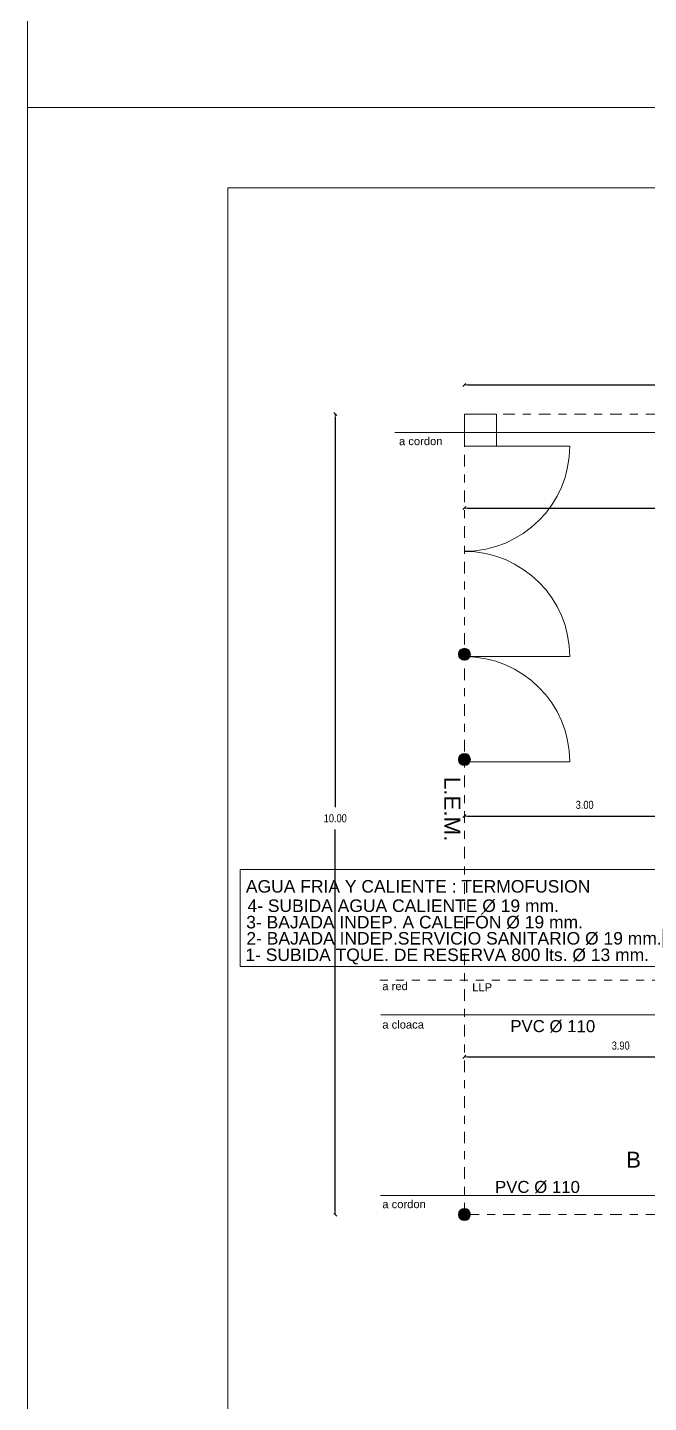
# Model space of a CAD drawing. Header units: millimetres. Extents: x 337 to 1167, y 242 to 575.
# Drawn here: x 533.88 to 541.63, y 258.21 to 275.38 of the extents above; entities that cross this region are included whole.
import ezdxf

# ---------------------------------------------------------------- set-up
doc = ezdxf.new("R2010")
doc.units = ezdxf.units.MM
doc.linetypes.add('AGUA FRIA Y CALIENTE', pattern=[0.2, 0.1, -0.03, 0, -0.07])
doc.linetypes.add('EJE', pattern=[0.205, 0.145, -0.03, 0, -0.03])
doc.layers.get('0').update_dxf_attribs({"lineweight": 5})
doc.layers.get('Defpoints').update_dxf_attribs({"lineweight": 5})
for name, color, linetype, lineweight in [('01', 1, 'Continuous', 5), ('agua', 7, 'Continuous', 5), ('cotas', 7, 'Continuous', 5), ('MUROS', 4, 'Continuous', 20), ('PRESENTACION ANTEPROYECTO', 7, 'Continuous', 5)]:
    doc.layers.add(name, color=color, linetype=linetype, lineweight=lineweight)
doc.styles.add('GENERATED_STYLE_13', font='')
doc.styles.add('GENERATED_STYLE_14', font='arial.ttf')
doc.styles.get('GENERATED_STYLE_13').set_extended_font_data('Arial Narrow Occidental')
doc.dimstyles.new('Dimstyle_92', dxfattribs={"dimtxt": 0.1, "dimasz": 0.038, "dimexe": 0.18, "dimexo": 0, "dimgap": 0.09, "dimtad": 1, "dimtih": 1, "dimtoh": 1, "dimzin": 0, "dimdsep": 46, "dimtxsty": 'GENERATED_STYLE_13', "dimblk": 'ARROWHEAD_6', "dimblk1": 'ARROWHEAD_6', "dimblk2": 'ARROWHEAD_6', "dimcen": 0.09, "dimse1": 1, "dimse2": 1, "dimclrd": 252, "dimclre": 252, "dimclrt": 252, "dimadec": 0, "dimazin": 0, "dimtfac": 1, "dimtdec": 4, "dimtmove": 0, "dimatfit": 3, "dimfxl": 1, "dimtolj": 1, "dimtzin": 0, "dimarcsym": 0})

# ---------------------------------------------------------------- blocks, each defined once
blk = doc.blocks.new('ARROWHEAD_6')
at = {"color": 0, "linetype": 'Continuous'}
for p, q in [((0, 0), (-1, 0)), ((-0.5, -0.5), (0.5, 0.5))]:
    blk.add_line(p, q, dxfattribs=at)
blk = doc.blocks.new('*D259')
at = {"layer": 'cotas', "color": 252, "lineweight": -2, "transparency": 16777216}
for p, q in [((537.72, 270.516), (537.72, 265.644)), ((537.72, 260.592), (537.72, 265.364))]:
    blk.add_line(p, q, dxfattribs=at)
at = {"layer": 'Defpoints', "color": 0, "transparency": 16777216}
for p in [(537.72, 270.554), (539.332, 270.554), (539.332, 260.554)]:
    blk.add_point(p, dxfattribs=at)
at = {"layer": 'cotas', "color": 252, "lineweight": -2, "transparency": 16777216, "xscale": 0.03800000000000001, "yscale": 0.03800000000000001, "zscale": 0.03800000000000001}
for p, rotation in [((537.72, 270.554), 90), ((537.72, 260.554), 270)]:
    blk.add_blockref('ARROWHEAD_6', p, dxfattribs=dict(at, rotation=rotation))
at = {"layer": 'cotas', "color": 252, "transparency": 16777216, "insert": (537.72, 265.504), "char_height": 0.1, "attachment_point": 5, "style": 'GENERATED_STYLE_13'}
blk.add_mtext('\\A1;10.00', dxfattribs=at)
blk = doc.blocks.new('*D267')
at = {"layer": 'cotas', "color": 252, "lineweight": -2, "transparency": 16777216}
blk.add_line((539.37, 269.381), (545.294, 269.381), dxfattribs=at)
at = {"layer": 'Defpoints', "color": 0, "transparency": 16777216}
for p in [(539.332, 270.554), (545.332, 270.554), (545.332, 269.381)]:
    blk.add_point(p, dxfattribs=at)
at = {"layer": 'cotas', "color": 252, "lineweight": -2, "transparency": 16777216, "xscale": 0.03800000000000001, "yscale": 0.03800000000000001, "zscale": 0.03800000000000001, "rotation": 180}
blk.add_blockref('ARROWHEAD_6', (539.332, 269.381), dxfattribs=at)
at = {"layer": 'cotas', "color": 252, "lineweight": -2, "transparency": 16777216, "xscale": 0.03800000000000001, "yscale": 0.03800000000000001, "zscale": 0.03800000000000001}
blk.add_blockref('ARROWHEAD_6', (545.332, 269.381), dxfattribs=at)
at = {"layer": 'cotas', "color": 252, "transparency": 16777216, "insert": (542.332, 269.521), "char_height": 0.1, "attachment_point": 5, "style": 'GENERATED_STYLE_13'}
blk.add_mtext('\\A1;6.00', dxfattribs=at)
blk = doc.blocks.new('*D273')
at = {"layer": 'cotas', "color": 252, "lineweight": -2, "transparency": 16777216}
blk.add_line((539.37, 262.524), (543.194, 262.524), dxfattribs=at)
at = {"layer": 'Defpoints', "color": 0, "transparency": 16777216}
for p in [(543.232, 262.524), (539.332, 260.554), (543.232, 260.554)]:
    blk.add_point(p, dxfattribs=at)
at = {"layer": 'cotas', "color": 252, "lineweight": -2, "transparency": 16777216, "xscale": 0.03800000000000001, "yscale": 0.03800000000000001, "zscale": 0.03800000000000001, "rotation": 180}
blk.add_blockref('ARROWHEAD_6', (539.332, 262.524), dxfattribs=at)
at = {"layer": 'cotas', "color": 252, "lineweight": -2, "transparency": 16777216, "xscale": 0.03800000000000001, "yscale": 0.03800000000000001, "zscale": 0.03800000000000001}
blk.add_blockref('ARROWHEAD_6', (543.232, 262.524), dxfattribs=at)
at = {"layer": 'cotas', "color": 252, "transparency": 16777216, "insert": (541.282, 262.664), "char_height": 0.1, "attachment_point": 5, "style": 'GENERATED_STYLE_13'}
blk.add_mtext('\\A1;3.90', dxfattribs=at)
blk = doc.blocks.new('*D274')
at = {"layer": 'cotas', "color": 252, "lineweight": -2, "transparency": 16777216}
blk.add_line((539.37, 265.532), (542.294, 265.532), dxfattribs=at)
at = {"layer": 'Defpoints', "color": 0, "transparency": 16777216}
for p in [(542.332, 265.532), (542.332, 263.454), (539.332, 260.554)]:
    blk.add_point(p, dxfattribs=at)
at = {"layer": 'cotas', "color": 252, "lineweight": -2, "transparency": 16777216, "xscale": 0.03800000000000001, "yscale": 0.03800000000000001, "zscale": 0.03800000000000001, "rotation": 180}
blk.add_blockref('ARROWHEAD_6', (539.332, 265.532), dxfattribs=at)
at = {"layer": 'cotas', "color": 252, "lineweight": -2, "transparency": 16777216, "xscale": 0.03800000000000001, "yscale": 0.03800000000000001, "zscale": 0.03800000000000001}
blk.add_blockref('ARROWHEAD_6', (542.332, 265.532), dxfattribs=at)
at = {"layer": 'cotas', "color": 252, "transparency": 16777216, "insert": (540.832, 265.672), "char_height": 0.1, "attachment_point": 5, "style": 'GENERATED_STYLE_13'}
blk.add_mtext('\\A1;3.00', dxfattribs=at)
blk = doc.blocks.new('*D277')
at = {"layer": 'cotas', "color": 252, "lineweight": -2, "transparency": 16777216}
blk.add_line((539.37, 270.918), (569.294, 270.918), dxfattribs=at)
at = {"layer": 'Defpoints', "color": 0, "transparency": 16777216}
for p in [(569.332, 270.918), (539.332, 270.554), (569.332, 270.554)]:
    blk.add_point(p, dxfattribs=at)
at = {"layer": 'cotas', "color": 252, "lineweight": -2, "transparency": 16777216, "xscale": 0.03800000000000001, "yscale": 0.03800000000000001, "zscale": 0.03800000000000001, "rotation": 180}
blk.add_blockref('ARROWHEAD_6', (539.332, 270.918), dxfattribs=at)
at = {"layer": 'cotas', "color": 252, "lineweight": -2, "transparency": 16777216, "xscale": 0.03800000000000001, "yscale": 0.03800000000000001, "zscale": 0.03800000000000001}
blk.add_blockref('ARROWHEAD_6', (569.332, 270.918), dxfattribs=at)
at = {"layer": 'cotas', "color": 252, "transparency": 16777216, "insert": (554.332, 271.058), "char_height": 0.1, "attachment_point": 5, "style": 'GENERATED_STYLE_13'}
blk.add_mtext('\\A1;30.00', dxfattribs=at)

msp = doc.modelspace()

# ---------------------------------------------------------------- hatches: boundary and pattern name
at = {"layer": 'PRESENTACION ANTEPROYECTO'}
for points in [[(539.407, 267.554, -0.414214), (539.332, 267.479, -0.414214), (539.257, 267.554, -0.414214), (539.332, 267.629, -0.414214)], [(539.407, 266.239, -0.414214), (539.332, 266.164, -0.414214), (539.257, 266.239, -0.414214), (539.332, 266.314, -0.414214)], [(539.407, 260.554, -0.414214), (539.332, 260.479, -0.414214), (539.257, 260.554, -0.414214), (539.332, 260.629, -0.414214)]]:
    msp.add_hatch(color=252, dxfattribs=at).paths.add_polyline_path(points, flags=0)

# ---------------------------------------------------------------- linework, layer by layer
at = {"layer": '01', "linetype": 'Continuous'}
for p, q in [((540.646, 270.154), (539.332, 270.154)), ((540.646, 267.525), (539.332, 267.525)), ((540.646, 266.211), (539.332, 266.211))]:
    msp.add_line(p, q, dxfattribs=at)
for centre, start, end in [((539.332, 270.154), 270, 0), ((539.332, 267.525), 0, 90), ((539.332, 266.211), 0, 90)]:
    msp.add_arc(centre, 1.314, start, end, dxfattribs=at)
at = {"layer": 'agua'}
for p, q in [((545.222, 270.326), (538.465, 270.326)), ((542.54, 263.049), (538.289, 263.049)), ((543.132, 260.793), (538.284, 260.793))]:
    msp.add_line(p, q, dxfattribs=at)
at = {"layer": 'agua', "color": 160, "linetype": 'AGUA FRIA Y CALIENTE'}
msp.add_line((538.275, 263.481), (542.439, 263.481), dxfattribs=at)
at = {"layer": 'MUROS'}
for p, q in [((539.732, 270.554), (539.332, 270.554)), ((539.332, 270.154), (539.332, 270.554)), ((539.732, 270.154), (539.732, 270.554)), ((539.732, 270.154), (539.332, 270.154))]:
    msp.add_line(p, q, dxfattribs=at)
msp.add_lwpolyline([(536.535, 264.863), (541.811, 264.863), (541.811, 263.651), (536.535, 263.651)], close=True, dxfattribs=at)
at = {"layer": 'PRESENTACION ANTEPROYECTO'}
for q in [(533.88, 322.959), (639.944, 274.384), (533.88, 242.381)]:
    msp.add_line((533.88, 274.384), q, dxfattribs=at)
at = {"layer": 'PRESENTACION ANTEPROYECTO', "color": 2}
for q in [(638.944, 273.372), (536.38, 243.379)]:
    msp.add_line((536.38, 273.381), q, dxfattribs=at)
at = {"layer": 'PRESENTACION ANTEPROYECTO', "color": 252, "linetype": 'EJE'}
for p, q in [((539.332, 260.554), (539.332, 270.554)), ((539.332, 260.554), (539.332, 270.554)), ((569.332, 270.554), (539.732, 270.554)), ((569.332, 260.554), (539.332, 260.554))]:
    msp.add_line(p, q, dxfattribs=at)
at = {"layer": 'PRESENTACION ANTEPROYECTO', "color": 252, "linetype": 'Continuous'}
for centre in [(539.332, 267.554), (539.332, 266.239), (539.332, 260.554)]:
    msp.add_circle(centre, 0.075, dxfattribs=at)

# ---------------------------------------------------------------- texts
at = {"layer": 'agua', "color": 5, "style": 'GENERATED_STYLE_14'}
for s, p in [('AGUA FRIA Y CALIENTE : TERMOFUSION', (536.605, 264.576)), ('4- SUBIDA AGUA CALIENTE Ø 19 mm.', (536.624, 264.334)), ('3- BAJADA INDEP. A CALEFÓN Ø 19 mm.', (536.609, 264.129)), ('2- BAJADA INDEP.SERVICIO SANITARIO Ø 19 mm.', (536.611, 263.927)), ('1- SUBIDA TQUE. DE RESERVA 800 lts. Ø 13 mm.', (536.598, 263.721))]:
    msp.add_text(s, height=0.156, dxfattribs=at).set_placement(p)
at = {"layer": 'agua', "color": 7, "style": 'GENERATED_STYLE_14'}
for s, insert, char_height, width, attachment_point, rotation in [('\\A1;a cordon', (538.515, 270.215), 0.1, 1.16521, 4, 0.1178), ('\\A1;a red', (538.307, 263.406), 0.1, 1.16521, 4, 0.1178), ('\\A1;a cloaca', (538.307, 262.926), 0.1, 1.16521, 4, 0.1178), ('\\A1;{\\fArial|b0|i0|c0|p34;\\C7;PVC Ø 110}', (540.434, 262.905), 0.15, 1.59824, 5, 359.9013), ('\\A1;{\\fArial|b0|i0|c0|p34;\\C7;PVC Ø 110}', (540.243, 260.896), 0.15, 1.59824, 5, 359.9013), ('\\A1;a cordon', (538.307, 260.682), 0.1, 1.16521, 4, 0.1178)]:
    msp.add_mtext(s, dxfattribs=dict(at, insert=insert, char_height=char_height, width=width, attachment_point=attachment_point, rotation=rotation))
at = {"layer": 'agua', "color": 7, "insert": (539.553, 263.393), "char_height": 0.1, "width": 0.37375, "attachment_point": 5, "style": 'GENERATED_STYLE_14'}
msp.add_mtext('\\A1;LLP', dxfattribs=at)
at = {"layer": 'PRESENTACION ANTEPROYECTO', "color": 7, "insert": (539.18, 265.619), "char_height": 0.2, "width": 1.05558, "attachment_point": 5, "rotation": 270, "style": 'GENERATED_STYLE_14'}
msp.add_mtext('\\A1;{\\fArial|b0|i0|c0|p34;\\C252;L.E.M.}', dxfattribs=at)
at = {"layer": 'PRESENTACION ANTEPROYECTO', "color": 7, "insert": (541.442, 261.239), "char_height": 0.2, "width": 0.4, "attachment_point": 5, "style": 'GENERATED_STYLE_14'}
msp.add_mtext('\\A1;{\\fArial|b0|i0|c0|p34;\\C7;B}', dxfattribs=at)

# ---------------------------------------------------------------- dimensions: what is measured, and where the dimension line sits
at = {"layer": 'cotas'}
dim = msp.add_linear_dim(base=(569.332, 270.918), p1=(539.332, 270.554), p2=(569.332, 270.554), dimstyle='Dimstyle_92', dxfattribs=at)
dim.commit()
dim.dimension.update_dxf_attribs({"geometry": '*D277', "text_midpoint": (554.332, 271.058)})
dim = msp.add_linear_dim(base=(537.72, 270.554), p1=(539.332, 260.554), p2=(539.332, 270.554), angle=270, dimstyle='Dimstyle_92', dxfattribs=at)
dim.commit()
dim.dimension.update_dxf_attribs({"geometry": '*D259', "text_midpoint": (537.72, 265.504), "dimtype": 160})
for base, p1, p2, picture, middle in [((545.332, 269.381), (539.332, 270.554), (545.332, 270.554), '*D267', (542.332, 269.381)), ((542.332, 265.532), (539.332, 260.554), (542.332, 263.454), '*D274', (540.832, 265.532)), ((543.232, 262.524), (539.332, 260.554), (543.232, 260.554), '*D273', (541.282, 262.524))]:
    dim = msp.add_linear_dim(base=base, p1=p1, p2=p2, dimstyle='Dimstyle_92', dxfattribs=at)
    dim.commit()
    dim.dimension.update_dxf_attribs({"geometry": picture, "text_midpoint": middle, "dimtype": 160})

doc.saveas('drawing.dxf')
